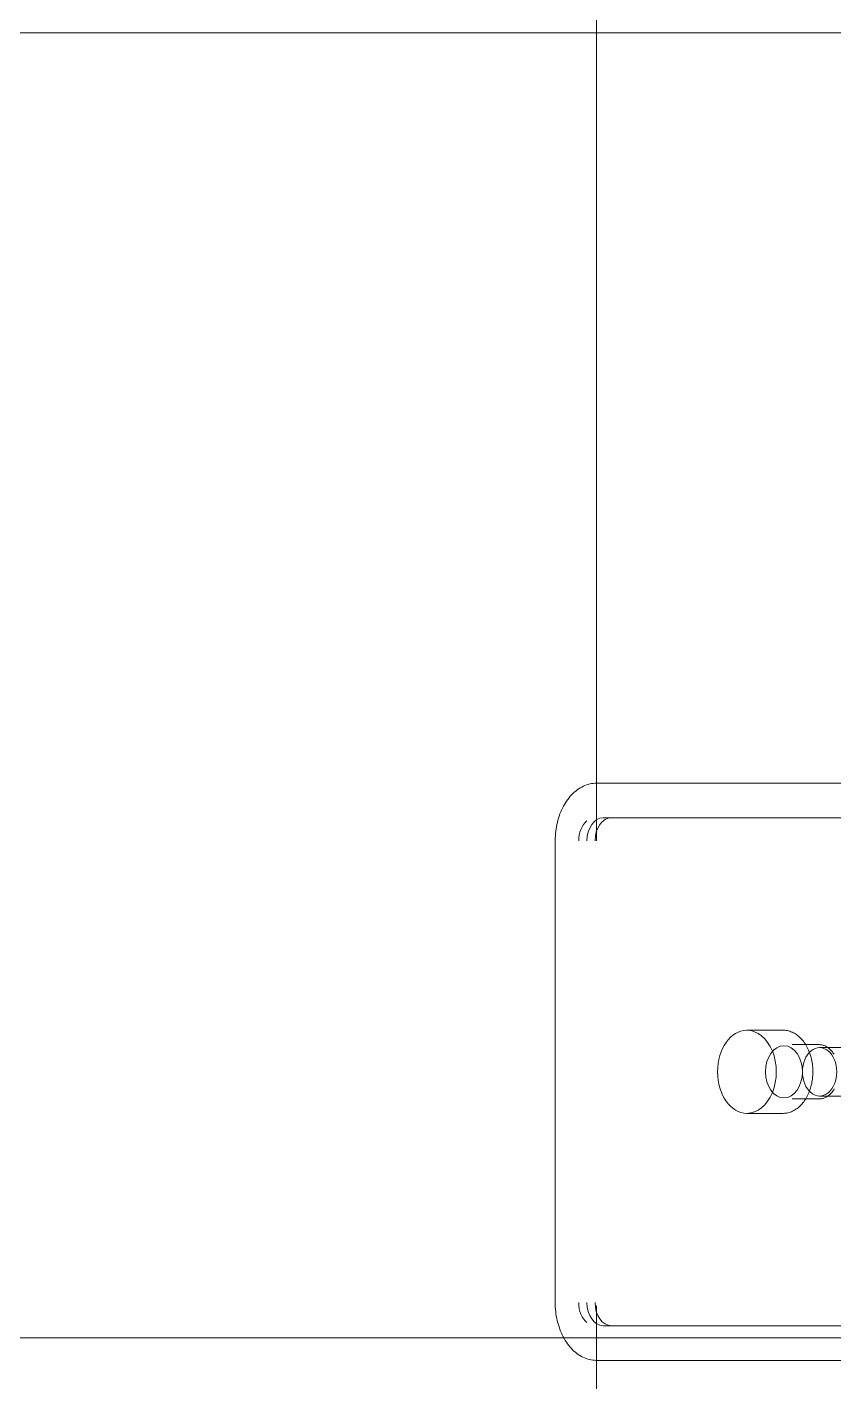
# Model space of a CAD drawing. Header units: metres. Extents: x 3856 to 4207, y -1118 to -691.
# Drawn here: x 3995.144 to 3995.493, y -989.912 to -989.325 of the extents above; entities that cross this region are included whole.
import ezdxf

# ---------------------------------------------------------------- set-up
doc = ezdxf.new("R2010")
doc.units = ezdxf.units.M
for name, color, linetype, lineweight in [('Floors', 7, 'Continuous', 9), ('Plumbing Fixtures', 7, 'Continuous', 9), ('Surface Pattern', 7, 'Continuous', 9), ('Walls', 7, 'Continuous', 9)]:
    doc.layers.add(name, color=color, linetype=linetype, lineweight=lineweight)

# ---------------------------------------------------------------- blocks, each defined once
blk = doc.blocks.new('PM4045551-Ducha-monocontrol-Palma-Pro - Ducha monocontrol Palma Pro-V228-IMPLANTACIÓN - KIT COMERCIAL')
at = {"layer": 'Plumbing Fixtures', "color": 253, "true_color": 0xaaaaaa}
for p, q in [((0.225, 0.38016), (0.025, 0.38016)), ((0, 0.36219), (0, 0.36184)), ((0, 0.36184), (0, 0.25577)), ((0.015, 0.35936), (0.015, 0.2533)), ((0.235, 0.2533), (0.235, 0.35936)), ((0.25, 0.36184), (0.25, 0.36219)), ((0.25, 0.25577), (0.25, 0.36184)), ((0.107, 0.29714), (0.107, 0.28144)), ((0.143, 0.28144), (0.143, 0.29714)), ((0.11325, 0.27748), (0.11325, 0.26588)), ((0.13675, 0.26588), (0.13675, 0.27748)), ((0.1145, 0.26567), (0.1145, 0.20859)), ((0.1355, 0.20859), (0.1355, 0.26567))]:
    blk.add_line(p, q, dxfattribs=at)
at = {"layer": 'Plumbing Fixtures', "color": 253, "true_color": 0xaaaaaa, "flags": 128}
for points in [[(0.025, 0.38016), (0.02401, 0.38015), (0.02303, 0.38011), (0.02204, 0.38004), (0.02106, 0.37994), (0.02009, 0.37981), (0.01912, 0.37966), (0.01817, 0.37948), (0.01722, 0.37928), (0.01629, 0.37904), (0.01537, 0.37878), (0.01446, 0.3785), (0.01357, 0.37818), (0.0127, 0.37785), (0.01185, 0.37749), (0.01101, 0.3771), (0.0102, 0.37669), (0.00941, 0.37626), (0.00865, 0.3758), (0.00791, 0.37532), (0.00719, 0.37482), (0.00651, 0.3743), (0.00585, 0.37377), (0.00523, 0.37321), (0.00463, 0.37263), (0.00406, 0.37203), (0.00353, 0.37142), (0.00304, 0.37079), (0.00257, 0.37015), (0.00215, 0.36949), (0.00175, 0.36882), (0.0014, 0.36814), (0.00109, 0.36745), (0.00081, 0.36674), (0.00057, 0.36603), (0.00038, 0.36531), (0.00022, 0.36459), (0.00011, 0.36386), (0.00003, 0.36313), (0, 0.36239), (0, 0.36219)], [(0.25, 0.36219), (0.24998, 0.36293), (0.24992, 0.36366), (0.24981, 0.36439), (0.24967, 0.36512), (0.24948, 0.36584), (0.24926, 0.36655), (0.24899, 0.36726), (0.24869, 0.36796), (0.24834, 0.36864), (0.24796, 0.36931), (0.24755, 0.36998), (0.24709, 0.37062), (0.2466, 0.37125), (0.24608, 0.37187), (0.24553, 0.37247), (0.24494, 0.37305), (0.24432, 0.37362), (0.24367, 0.37416), (0.24299, 0.37469), (0.24229, 0.37519), (0.24155, 0.37567), (0.2408, 0.37614), (0.24001, 0.37657), (0.23921, 0.37699), (0.23838, 0.37738), (0.23753, 0.37775), (0.23667, 0.3781), (0.23578, 0.37841), (0.23488, 0.37871), (0.23396, 0.37897), (0.23303, 0.37921), (0.23209, 0.37943), (0.23113, 0.37962), (0.23017, 0.37978), (0.2292, 0.37991), (0.22822, 0.38001), (0.22724, 0.38009), (0.22625, 0.38014), (0.22527, 0.38016), (0.225, 0.38016)], [(0.107, 0.28144), (0.10701, 0.28092), (0.10706, 0.2804), (0.10713, 0.27988), (0.10724, 0.27936), (0.10737, 0.27884), (0.10753, 0.27834), (0.10772, 0.27783), (0.10794, 0.27734), (0.10818, 0.27685), (0.10845, 0.27637), (0.10875, 0.27589), (0.10907, 0.27543), (0.10942, 0.27498), (0.1098, 0.27454), (0.1102, 0.27411), (0.11062, 0.27369), (0.11106, 0.27328), (0.11153, 0.27289), (0.11202, 0.27251), (0.11252, 0.27215), (0.11305, 0.2718), (0.1136, 0.27147), (0.11416, 0.27116), (0.11474, 0.27086), (0.11534, 0.27057), (0.11595, 0.27031), (0.11658, 0.27006), (0.11721, 0.26983), (0.11786, 0.26962), (0.11853, 0.26943), (0.1192, 0.26925), (0.11988, 0.2691), (0.12057, 0.26896), (0.12126, 0.26885), (0.12197, 0.26875), (0.12267, 0.26867), (0.12338, 0.26862), (0.12409, 0.26858), (0.12481, 0.26857), (0.12552, 0.26857), (0.12623, 0.2686), (0.12695, 0.26864), (0.12765, 0.26871), (0.12836, 0.26879), (0.12906, 0.2689), (0.12975, 0.26902), (0.13044, 0.26917), (0.13111, 0.26933), (0.13178, 0.26951), (0.13244, 0.26971), (0.13308, 0.26993), (0.13371, 0.27017), (0.13433, 0.27043), (0.13494, 0.2707), (0.13553, 0.27099), (0.1361, 0.2713), (0.13666, 0.27162), (0.13719, 0.27196), (0.13771, 0.27232), (0.13821, 0.27269), (0.13869, 0.27307), (0.13914, 0.27347), (0.13958, 0.27388), (0.13999, 0.2743), (0.14038, 0.27474), (0.14074, 0.27518), (0.14108, 0.27564), (0.14139, 0.27611), (0.14168, 0.27659), (0.14194, 0.27707), (0.14217, 0.27756), (0.14237, 0.27806), (0.14255, 0.27857), (0.1427, 0.27908), (0.14282, 0.2796), (0.1429, 0.28011), (0.14296, 0.28064), (0.143, 0.28116), (0.143, 0.28144)], [(0.11325, 0.26588), (0.11326, 0.26554), (0.11329, 0.26519), (0.11334, 0.26485), (0.11341, 0.26451), (0.11349, 0.26417), (0.1136, 0.26383), (0.11372, 0.2635), (0.11387, 0.26317), (0.11403, 0.26285), (0.11421, 0.26253), (0.11441, 0.26222), (0.11462, 0.26191), (0.11485, 0.26162), (0.11509, 0.26133), (0.11536, 0.26105), (0.11563, 0.26077), (0.11592, 0.26051), (0.11623, 0.26025), (0.11655, 0.26), (0.11688, 0.25977), (0.11722, 0.25954), (0.11758, 0.25932)], [(0.13259, 0.25942), (0.13294, 0.25964), (0.13328, 0.25987), (0.1336, 0.26012), (0.13391, 0.26037), (0.13421, 0.26063), (0.1345, 0.2609), (0.13477, 0.26117), (0.13502, 0.26146), (0.13526, 0.26175), (0.13548, 0.26205), (0.13569, 0.26236), (0.13588, 0.26268), (0.13605, 0.263), (0.1362, 0.26332), (0.13633, 0.26365), (0.13645, 0.26398), (0.13655, 0.26432), (0.13663, 0.26466), (0.13669, 0.26501), (0.13673, 0.26535), (0.13675, 0.2657), (0.13675, 0.26588)]]:
    blk.add_lwpolyline(points, dxfattribs=at)
at = {"layer": 'Plumbing Fixtures', "color": 253, "true_color": 0xaaaaaa}
for centre, major_axis, start_param, end_param in [((0.025, 0.3629), (0.01, 0), 1.570796, 2.617994), ((0.025, 0.3629), (0.01, 0), 1.570796, 2.617994), ((0.225, 0.3629), (0.01, 0), 0.523599, 1.570796), ((0.225, 0.3629), (0.01, 0), 0.523599, 1.570796), ((0.025, 0.35936), (-0.01, 0), 4.712389, 6.283185), ((0.225, 0.35936), (0.01, 0), 0, 1.570796), ((0.025, 0.35583), (-0.01, 0), 4.712389, 6.283185), ((0.225, 0.35583), (0.01, 0), 0, 1.570796), ((0.125, 0.29714), (-0.018, 0), 3.141593, 6.283185), ((0.125, 0.29714), (-0.018, 0), 0, 3.141593), ((0.125, 0.28109), (-0.0113, 0), 3.141593, 6.283185), ((0.125, 0.28109), (0.0113, 0), 3.141593, 6.283185), ((0.125, 0.26567), (0.0105, 0), 1.570796, 4.712389), ((0.125, 0.26567), (-0.0105, 0), 1.570796, 4.712389)]:
    blk.add_ellipse(centre, major_axis=major_axis, ratio=0.707107, start_param=start_param, end_param=end_param, dxfattribs=at)
blk = doc.blocks.new('EDIFICIO TIPO A_rvt-3-IMPLANTACIÓN - KIT COMERCIAL')
at = {"layer": 'Surface Pattern', "true_color": 0x808080}
h = blk.add_hatch(dxfattribs=at)
h.set_pattern_fill('FP_74', color=8, style=0, pattern_type=2)
h.set_pattern_definition([(90, (3994.258, -987.827), (-0.566, 3e-17), []), (180, (3994.258, -987.827), (-7e-17, -0.566), [])])
h.paths.add_polyline_path([(3994.3279, -989.32735), (3995.75758, -989.32735), (3995.75758, -988.47735), (3995.19258, -988.47735), (3995.19258, -988.15585), (3995.19258, -988.14628), (3995.19258, -987.82735), (3994.25758, -987.82935), (3994.25758, -987.84935), (3995.00758, -987.84935), (3995.00758, -987.88935), (3994.25758, -987.88935), (3994.25758, -989.32735)])
h.paths.add_polyline_path([(3994.33737, -989.26926), (3994.3279, -989.26926), (3994.33737, -988.78544)])
h.paths.add_polyline_path([(3995.72106, -989.19773), (3995.5941, -989.17847), (3995.546, -989.14235), (3995.52234, -989.10753), (3995.52234, -989.06085), (3995.3409, -989.11298), (3995.33858, -989.11368), (3995.23383, -989.12378), (3995.132, -989.09549), (3995.04057, -989.04166), (3994.99904, -988.99108), (3994.98794, -988.96007), (3994.99904, -988.86361), (3995.04057, -988.81304), (3995.132, -988.7592), (3995.23383, -988.73091), (3995.33858, -988.74171), (3995.3409, -988.74171), (3995.52234, -988.79384), (3995.52234, -988.74716), (3995.53444, -988.72122), (3995.62209, -988.67267), (3995.72106, -988.65696), (3995.74608, -988.68198), (3995.74032, -989.17847), (3995.72545, -989.19334)])
h = blk.add_hatch(dxfattribs=at)
h.set_pattern_fill('FP_78', color=8, style=0, pattern_type=2)
h.set_pattern_definition([(0, (3994.824, -989.327), (0, 0.566), []), (90, (3994.824, -989.327), (-0.566, 3e-17), [])])
h.paths.add_polyline_path([(3994.61728, -990.22735), (3995.75758, -990.21731), (3995.75758, -989.32735), (3994.25758, -989.32735), (3994.25758, -990.22735)])
h.paths.add_polyline_path([(3995.49928, -989.88735), (3995.37306, -989.87735), (3995.38261, -989.67735), (3995.51448, -989.67735), (3995.50635, -989.88585), (3995.50034, -989.88585)])
at = {"layer": 'Floors'}
blk.add_line((3994.25758, -989.32735), (3995.75758, -989.32735), dxfattribs=at)
at = {"layer": 'Walls'}
blk.add_line((3995.74758, -989.32735), (3994.26758, -989.32735), dxfattribs=at)
at = {"layer": 'Plumbing Fixtures', "lineweight": 9, "rotation": 90}
blk.add_blockref('PM4045551-Ducha-monocontrol-Palma-Pro - Ducha monocontrol Palma Pro-V228-IMPLANTACIÓN - KIT COMERCIAL', (3995.75258, -989.90235), dxfattribs=at)

msp = doc.modelspace()

# ---------------------------------------------------------------- block references
at = {"lineweight": 5}
msp.add_blockref('EDIFICIO TIPO A_rvt-3-IMPLANTACIÓN - KIT COMERCIAL', (0, 0), dxfattribs=at)

doc.saveas('drawing.dxf')
